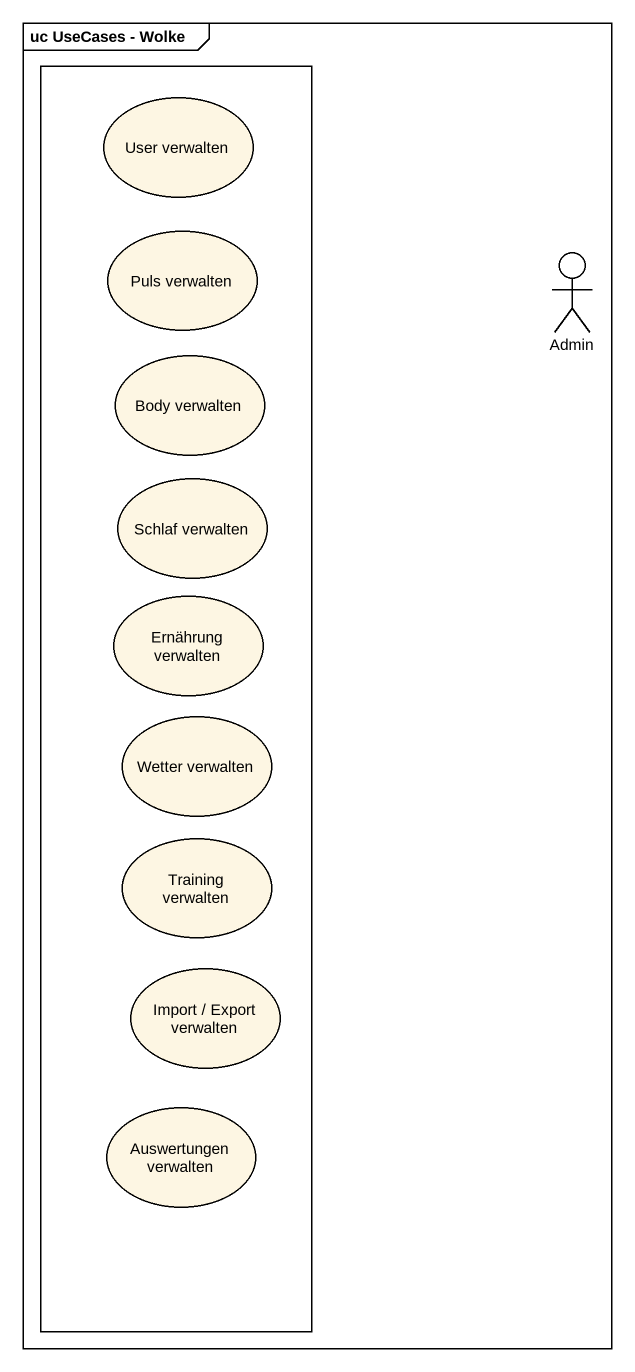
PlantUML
@startuml
mainframe uc UseCases - Wolke
rectangle " " as rectangle1 {
  usecase "User verwalten" as User_verwalten
  usecase "Puls verwalten" as Puls_verwalten
  usecase "Body verwalten" as Body_verwalten
  usecase "Schlaf verwalten" as Schlaf_verwalten
  usecase "Ernährung verwalten" as Ernährung_verwalten
  usecase "Wetter verwalten" as Wetter_verwalten
  usecase "Training verwalten" as Training_verwalten
  usecase "Import / Export verwalten" as Import_Export_verwalten
  usecase "Auswertungen verwalten" as Auswertungen_verwalten
}
actor Admin
@enduml
